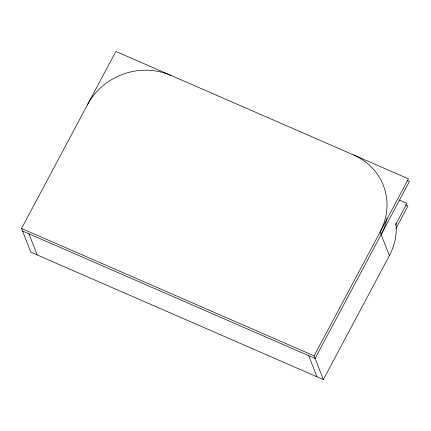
<?xml version="1.0" encoding="UTF-8"?>
<svg xmlns="http://www.w3.org/2000/svg" width="431" height="431" viewBox="0 0 431 431"><rect width="100%" height="100%" fill="white"/><g stroke="black" fill="none" stroke-linecap="round" stroke-linejoin="round"><path stroke-width="0.65" d="M323.347 379.571L30.79 252.157L21.55 228.457L115.885 51.429L408.437 178.843L314.102 355.866L323.347 379.571L389.382 255.653A62.328 57.587 -21.3 0 0 395.981 223.253M395.292 225.273L406.966 203.362L399.575 200.14M395.987 228.457L407.979 205.953L405.517 204.881M406.983 180.357L409.45 181.435L315.115 358.457L22.563 231.048M21.55 228.457L314.102 355.866M389.382 255.653L380.137 231.948A62.328 57.587 -21.3 0 0 353.587 154.95M308.715 355.672L316.947 376.78M28.958 233.834L37.19 254.947M387 218.097A62.328 57.587 -21.3 0 1 381.149 234.539M87.585 104.539A62.328 57.587 -21.3 0 1 170.741 75.323"/></g></svg>
